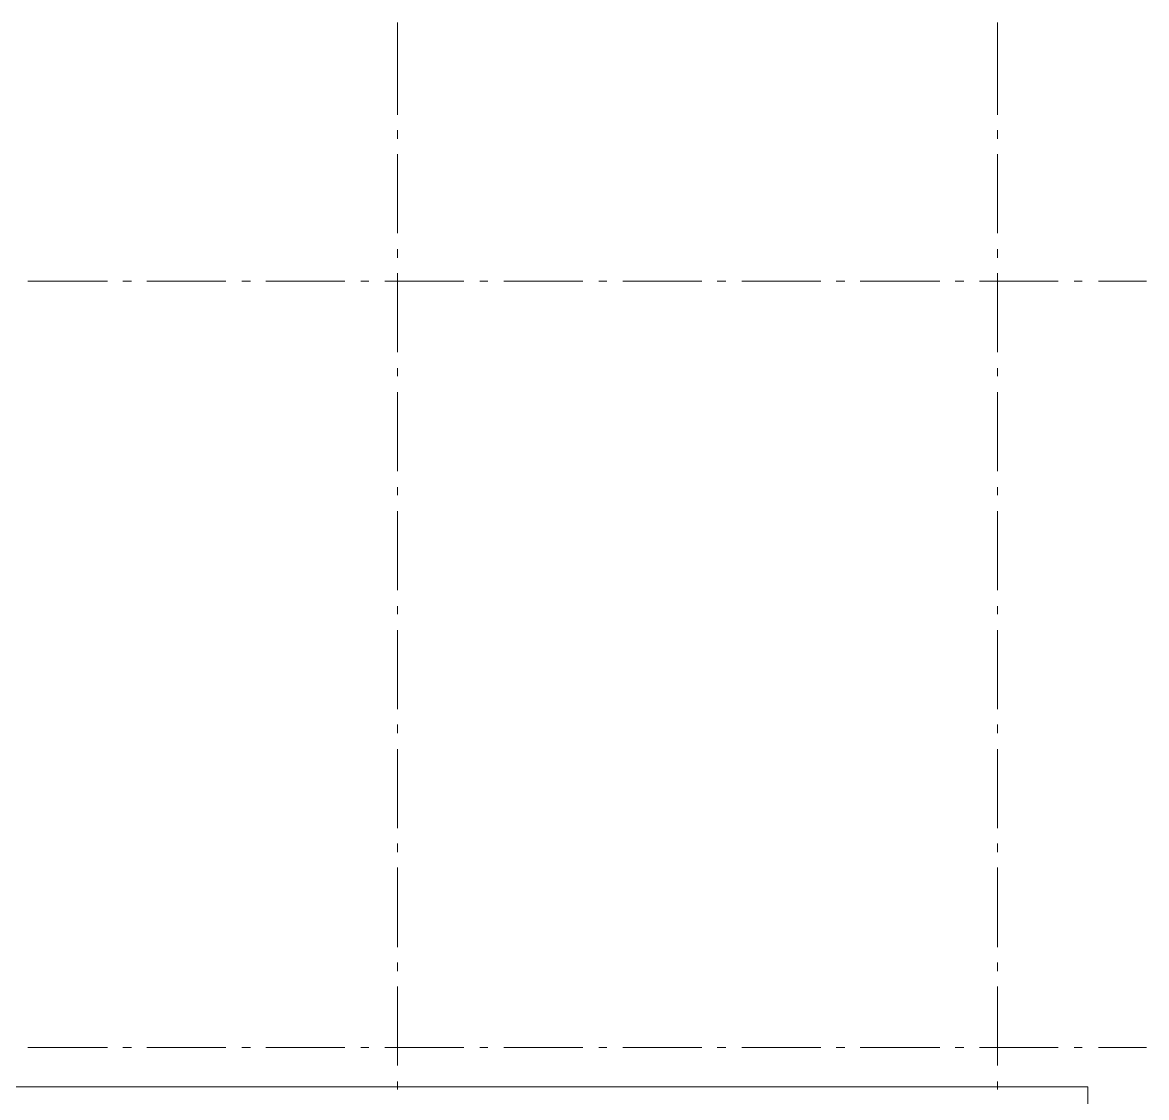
# Model space of a CAD drawing. Header units: millimetres. Extents: x -249154 to 415037, y -45458 to 354837.
# Drawn here: x -111210 to -104089, y 23358 to 30170 of the extents above; entities that cross this region are included whole.
import ezdxf

# ---------------------------------------------------------------- set-up
doc = ezdxf.new("R2010")
doc.units = ezdxf.units.MM

msp = doc.modelspace()

# ---------------------------------------------------------------- linework, layer by layer
at = {"lineweight": 9}
for points in [[(-108833.3, 29585.2), (-108833.3, 30169.8)], [(-105033.3, 29585.2), (-105033.3, 30169.8)], [(-108833.3, 29432.7), (-108833.3, 29487.7)], [(-105033.3, 29432.7), (-105033.3, 29487.7)], [(-108833.3, 28835.3), (-108833.3, 29335.2)], [(-105033.3, 28835.3), (-105033.3, 29335.2)], [(-145261.6, 8666.1), (-141207.4, 8666.1), (-141207.4, 909.4), (-104461.4, 909.4), (-104461.4, 23425.5), (-109621.2, 23425.5), (-118310, 23425.5), (-136505.1, 23425.5), (-136505.1, 29131.9), (-145320.9, 29131.9), (-145320.9, 28729.4)], [(-108833.3, 28678.6), (-108833.3, 28733.7)], [(-105033.3, 28678.6), (-105033.3, 28733.7)], [(-108833.3, 28081.3), (-108833.3, 28581.2)], [(-105033.3, 28081.3), (-105033.3, 28581.2)], [(-111176, 28530.3), (-110671.8, 28530.3)], [(-110574.4, 28530.3), (-110519.3, 28530.3)], [(-110421.9, 28530.3), (-109922, 28530.3)], [(-109820.3, 28530.3), (-109765.3, 28530.3)], [(-109667.8, 28530.3), (-109167.9, 28530.3)], [(-109066.3, 28530.3), (-109015.4, 28530.3)], [(-108913.7, 28530.3), (-108413.9, 28530.3)], [(-108312.2, 28530.3), (-108261.4, 28530.3)], [(-108159.7, 28530.3), (-107659.8, 28530.3)], [(-107558.1, 28530.3), (-107507.3, 28530.3)], [(-107405.6, 28530.3), (-106905.7, 28530.3)], [(-106808.3, 28530.3), (-106753.2, 28530.3)], [(-106651.5, 28530.3), (-106151.7, 28530.3)], [(-106054.2, 28530.3), (-105999.1, 28530.3)], [(-105901.7, 28530.3), (-105397.6, 28530.3)], [(-105300.1, 28530.3), (-105245.1, 28530.3)], [(-105147.6, 28530.3), (-104647.8, 28530.3)], [(-104546.1, 28530.3), (-104495.2, 28530.3)], [(-104393.6, 28530.3), (-104088.6, 28530.3)], [(-108833.3, 27928.8), (-108833.3, 27979.6)], [(-105033.3, 27928.8), (-105033.3, 27979.6)], [(-108833.3, 27327.2), (-108833.3, 27827.1)], [(-105033.3, 27327.2), (-105033.3, 27827.1)], [(-108833.3, 27174.7), (-108833.3, 27225.5)], [(-105033.3, 27174.7), (-105033.3, 27225.5)], [(-108833.3, 26573.1), (-108833.3, 27073)], [(-105033.3, 26573.1), (-105033.3, 27073)], [(-108833.3, 26420.6), (-108833.3, 26471.5)], [(-105033.3, 26420.6), (-105033.3, 26471.5)], [(-108833.3, 25819.1), (-108833.3, 26318.9)], [(-105033.3, 25819.1), (-105033.3, 26318.9)], [(-108833.3, 25666.6), (-108833.3, 25721.6)], [(-105033.3, 25666.6), (-105033.3, 25721.6)], [(-108833.3, 25065), (-108833.3, 25564.9)], [(-105033.3, 25065), (-105033.3, 25564.9)], [(-108833.3, 24912.5), (-108833.3, 24967.6)], [(-105033.3, 24912.5), (-105033.3, 24967.6)], [(-108833.3, 24310.9), (-108833.3, 24815)], [(-105033.3, 24310.9), (-105033.3, 24815)], [(-108833.3, 24158.4), (-108833.3, 24213.5)], [(-105033.3, 24158.4), (-105033.3, 24213.5)], [(-108833.3, 23561.1), (-108833.3, 24061)], [(-105033.3, 23561.1), (-105033.3, 24061)], [(-111176, 23675.5), (-110671.8, 23675.5)], [(-110574.4, 23675.5), (-110519.3, 23675.5)], [(-110421.9, 23675.5), (-109922, 23675.5)], [(-109820.3, 23675.5), (-109765.3, 23675.5)], [(-109667.8, 23675.5), (-109167.9, 23675.5)], [(-109066.3, 23675.5), (-109015.4, 23675.5)], [(-108913.7, 23675.5), (-108413.9, 23675.5)], [(-108312.2, 23675.5), (-108261.4, 23675.5)], [(-108159.7, 23675.5), (-107659.8, 23675.5)], [(-107558.1, 23675.5), (-107507.3, 23675.5)], [(-107405.6, 23675.5), (-106905.7, 23675.5)], [(-106808.3, 23675.5), (-106753.2, 23675.5)], [(-106651.5, 23675.5), (-106151.7, 23675.5)], [(-106054.2, 23675.5), (-105999.1, 23675.5)], [(-105901.7, 23675.5), (-105397.6, 23675.5)], [(-105300.1, 23675.5), (-105245.1, 23675.5)], [(-105147.6, 23675.5), (-104647.8, 23675.5)], [(-104546.1, 23675.5), (-104495.2, 23675.5)], [(-104393.6, 23675.5), (-104088.6, 23675.5)], [(-108833.3, 23408.6), (-108833.3, 23459.4)], [(-105033.3, 23408.6), (-105033.3, 23459.4)]]:
    msp.add_lwpolyline(points, dxfattribs=at)

doc.saveas('drawing.dxf')
